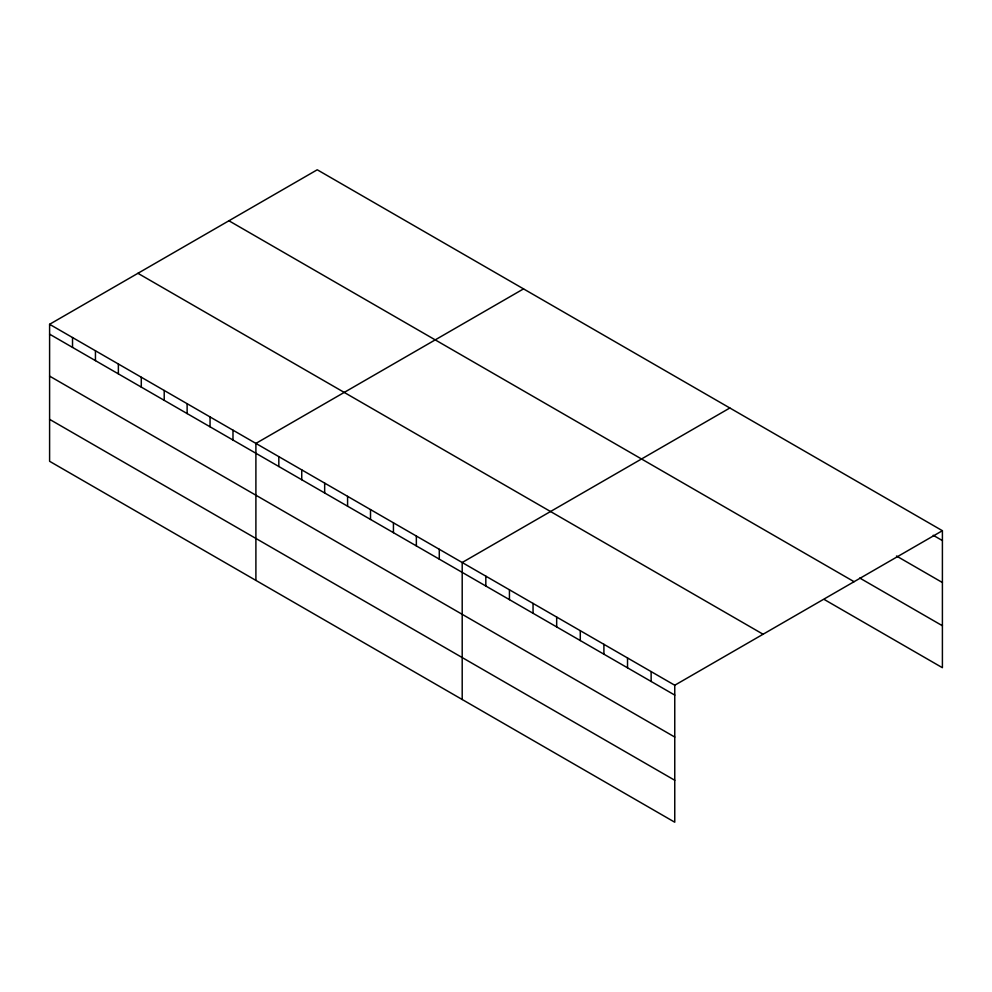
<?xml version="1.0" encoding="UTF-8"?>
<svg xmlns="http://www.w3.org/2000/svg" width="992" height="992" viewBox="0 0 992 992"><rect width="100%" height="100%" fill="white"/><g stroke="black" fill="none" stroke-linecap="round" stroke-linejoin="round"><path stroke-width="1.49" d="M49.6 324.297L674.758 685.236L674.758 822.219L49.6 461.292L49.6 324.297L317.242 169.781L942.4 530.708L942.4 667.703L824.315 599.528M523.54 288.883L255.899 443.412L255.899 580.394M729.852 407.997L462.198 562.514L462.198 699.509M674.758 685.236L942.4 530.708M933.212 535.271L942.4 540.578M896.483 556.016L942.4 582.527M859.742 578.026L942.4 625.741M228.916 220.77L854.075 581.696M137.925 273.308L763.084 634.235M49.6 334.168L674.758 695.094M49.6 376.117L674.758 737.044M49.6 419.343L674.758 780.27M651.136 671.596L651.136 681.467M627.527 657.956L627.527 667.827M603.905 644.329L603.905 654.187M580.283 630.689L580.283 640.559M556.673 617.061L556.673 626.919M533.051 603.421L533.051 613.292M509.442 589.781L509.442 599.652M485.82 576.154L485.82 586.012M439.282 549.283L439.282 559.153M416.355 536.052L416.355 545.91M393.44 522.809L393.44 532.679M370.512 509.578L370.512 519.448M347.584 496.347L347.584 506.205M324.669 483.116L324.669 492.974M301.742 469.873L301.742 479.744M278.826 456.642L278.826 466.513M232.984 430.181L232.984 440.039M210.056 416.938L210.056 426.808M187.128 403.707L187.128 413.577M164.213 390.476L164.213 400.334M141.286 377.245L141.286 387.103M118.37 364.002L118.37 373.872M95.443 350.771L95.443 360.642M72.528 337.54L72.528 347.398"/></g></svg>
